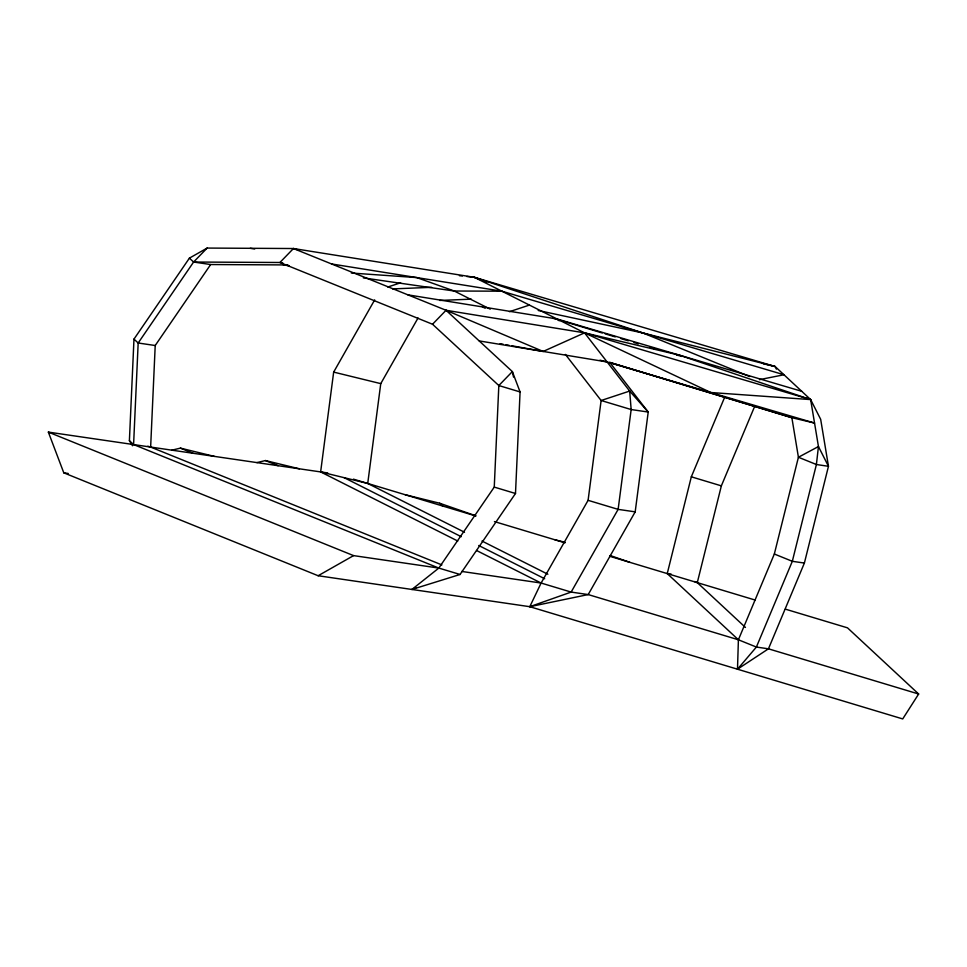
<?xml version="1.0" encoding="UTF-8"?>
<svg xmlns="http://www.w3.org/2000/svg" width="967" height="967" viewBox="0 0 967 967"><rect width="100%" height="100%" fill="white"/><g stroke="black" fill="none" stroke-linecap="round" stroke-linejoin="round"><path stroke-width="1.45" d="M132.527 445.763L129.397 440.674L133.978 339.115L189.411 258.141L207.131 248.072L293.448 248.531L474.313 277.299L775.075 366.493L810.648 399.589L820.669 419.315L828.465 466.287L804.387 563.06L768.451 648.821L737.495 669.2L738.401 639.779L774.337 554.018L798.416 457.246L791.864 417.696L609.742 362.407L648.216 412.039L635.186 511.857L588.202 594.572L529.783 606.696L318.131 575.74L63.786 472.827L48.35 432.104L327.74 472.96M189.411 258.141L193.605 262.033L279.922 262.492L293.448 248.531L446.053 310.286L512.353 371.582L520.077 391.937L515.496 493.496L460.062 574.471L438.813 568.076L133.591 444.566L138.172 343.007L193.605 262.033L207.131 248.072M441.871 564.909L150.647 447.068L155.216 345.509L210.661 264.535L287.417 264.934M460.062 574.471L411.906 589.459L438.813 568.076L494.258 487.102L498.827 385.543L512.353 371.582L513.525 377.07M457.754 541.037L320.633 471.92L333.663 372.102L374.676 299.891M464.523 532.237L367.726 483.452L380.756 383.633L418.046 317.986M785.385 609.15L847.491 627.837L918.65 694.016L902.719 718.928L529.783 606.696L541.109 583.041L588.093 500.326L601.123 400.507L565.393 354.418M918.65 694.016L768.451 648.821L756.387 647.056L738.401 639.779L667.242 573.6L691.32 476.816L724.936 396.591M745.46 627.438L697.292 582.63L721.358 485.857L754.985 405.632M737.495 669.2L756.387 647.056L792.324 561.307L816.402 464.523L818.445 446.549L810.648 399.589L679.378 355.143L584.552 332.853L446.053 310.286L432.527 324.247L279.922 262.492L282.763 262.903M318.131 575.74L353.571 555.614L438.813 568.076M512.002 345.811L543.164 351.444L584.552 332.853L810.648 399.589L710.83 392.517L584.552 332.853L474.313 277.299L466.856 276.502M411.906 589.459L416.028 587.682M529.783 606.696L571.146 592.082L588.202 594.572L738.401 639.779M387.779 287.03L400.628 282.775M509.452 311.688L529.433 305.076M171.896 450.175L180.418 448.132L214.384 456.388M256.884 462.601L265.417 460.558L299.383 468.814M759.458 379.656L783.971 374.761L501.873 291.188L331.596 263.967M392.65 288.903L431.681 287.32M439.743 300.435L471.267 299.154M287.803 264.813L283.319 264.91L289.254 265.78M501.873 291.188L454.26 291.019L363.338 277.88M676.404 354.949L682.086 356.448M351.311 273.032L416.729 277.577L454.26 291.019L490.233 309.15M459.398 275.692L462.383 276.018M193.605 262.033L210.661 264.535M155.216 345.509L138.172 343.007L133.978 339.115M635.186 511.857L618.131 509.367L588.093 500.326M804.387 563.06L792.324 561.307L774.337 554.018M63.786 472.827L68.246 473.479M667.242 573.6L671.267 574.18M461.743 571.437L541.109 583.041L571.146 592.082L618.131 509.367L631.161 409.549L629.674 391.067L584.552 332.853M250.284 248.301L254.708 249.002M407.905 294.85L556.992 318.965L801.764 391.309M479.209 340.928L607.107 361.96L814.552 423.062L791.864 417.696L609.742 362.407M500.12 343.672L503.094 344.204M506.055 344.748L509.029 345.279M538.208 310.48L642.922 332.974L775.075 366.493L776.404 369.128M763.301 363.749L775.075 366.493M333.663 372.102L380.756 383.633M320.633 471.92L367.726 483.452M405.161 494.717L439.634 503.227L475.861 515.81M554.925 539.791L564.982 542.269M599.939 360.171L607.107 361.96M293.448 248.531L299.129 250.139M553.257 318.203L602.284 332.986M605.173 333.857L615.266 336.903M621.032 338.643L628.236 340.819M634.001 342.548L638.329 343.853M649.872 347.334L654.2 348.64M520.077 391.937L498.827 385.543L432.527 324.247M691.32 476.816L721.358 485.857M494.258 487.102L515.496 493.496M353.414 479.148L475.728 515.955M494.439 521.588L565.006 542.825M609.645 556.255L755.058 600.024M147.806 446.21L150.647 447.068M610.298 555.554L629.807 562.323M486.885 282.122L474.313 277.299L642.922 332.974L749.691 376.55M694.524 581.518L697.292 582.63M265.417 460.558L278.133 465.707M180.418 448.132L193.146 453.281M48.35 432.104L353.571 555.614M446.053 310.286L543.164 351.444M482.448 306.902L485.156 308.207M481.989 541.049L547.866 574.241M344.179 477.686L461.259 536.697M478.762 545.509L544.699 578.75M476.586 550.513L541.109 583.041M556.992 318.965L559.277 320.826M439.634 503.227L442.608 505.995M129.397 440.674L133.591 444.566M818.445 446.549L798.416 457.246L816.402 464.523L828.465 466.287L818.445 446.549M629.674 391.067L601.123 400.507L631.161 409.549L648.216 412.039L629.674 391.067"/></g></svg>
